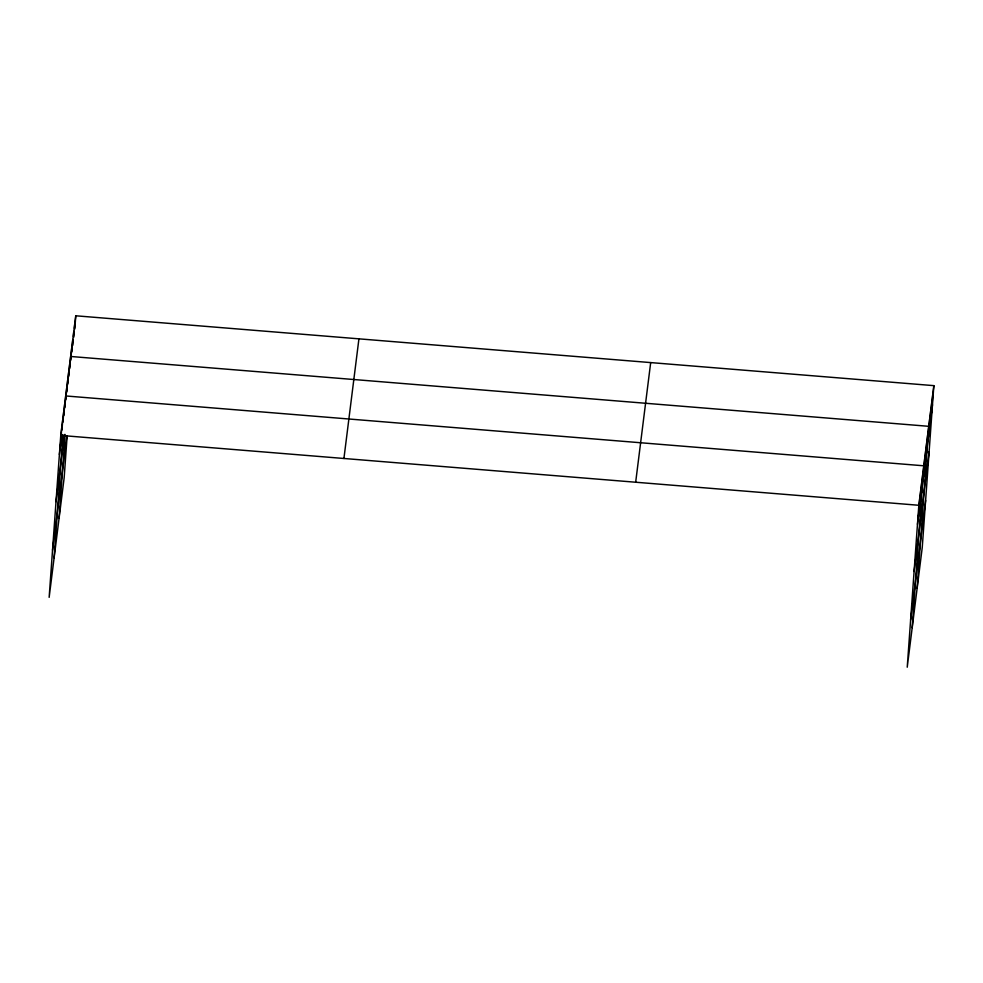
<?xml version="1.0" encoding="UTF-8"?>
<svg xmlns="http://www.w3.org/2000/svg" width="983" height="983" viewBox="0 0 983 983"><rect width="100%" height="100%" fill="white"/><g stroke="black" fill="none" stroke-linecap="round" stroke-linejoin="round"><path stroke-width="1.47" d="M933.85 385.643L918.835 505.274L907.235 667.211L922.238 547.568L933.85 385.643L75.765 315.789L60.762 435.432L49.15 597.357L64.165 477.726L67.127 436.292M60.381 446.601L61.745 427.531M61.376 438.713L61.683 434.302M62.003 429.903L62.74 419.643M62.998 422.014L63.723 411.742M63.883 415.576L64.718 403.853M54.102 557.877L62.912 435.014M64.866 407.687L65.714 395.952L923.799 465.795L912.187 627.719M65.861 399.786L66.697 388.052M66.856 391.898L67.692 380.163M67.839 383.997L68.687 372.262M68.835 376.096L69.67 364.374M59.054 518.397L65.075 434.461M69.818 368.207L70.665 356.473L928.751 426.315L917.139 588.239M70.837 360.073L71.685 348.338M71.87 351.939L72.705 340.204M72.779 345.266L73.197 339.393M73.406 336.469L73.725 332.07M73.799 337.132L74.216 331.259M74.425 328.334L74.745 323.935M74.819 328.998L75.765 315.789M918.466 516.456L919.83 497.386M919.449 508.555L920.825 489.485M920.444 500.654L921.808 481.596M921.44 492.766L922.804 473.695M923.418 476.976L924.782 457.906M924.413 469.075L925.777 450.005M925.396 461.174L926.76 442.117M926.391 453.286L927.755 434.216M928.407 437.251L929.771 418.18M929.427 429.116L930.79 410.046M930.446 420.982L931.81 401.912M931.466 412.848L932.83 393.778M59.385 454.502L61.868 434.756M56.006 501.637L64.436 434.523M52.529 550.21L66.856 435.997M343.927 458.483L358.93 338.84M635.669 482.235L650.685 362.592M917.471 524.344L932.486 404.713M914.092 571.492L929.107 451.848M910.614 620.064L925.617 500.421M60.762 435.432L918.835 505.274"/></g></svg>
